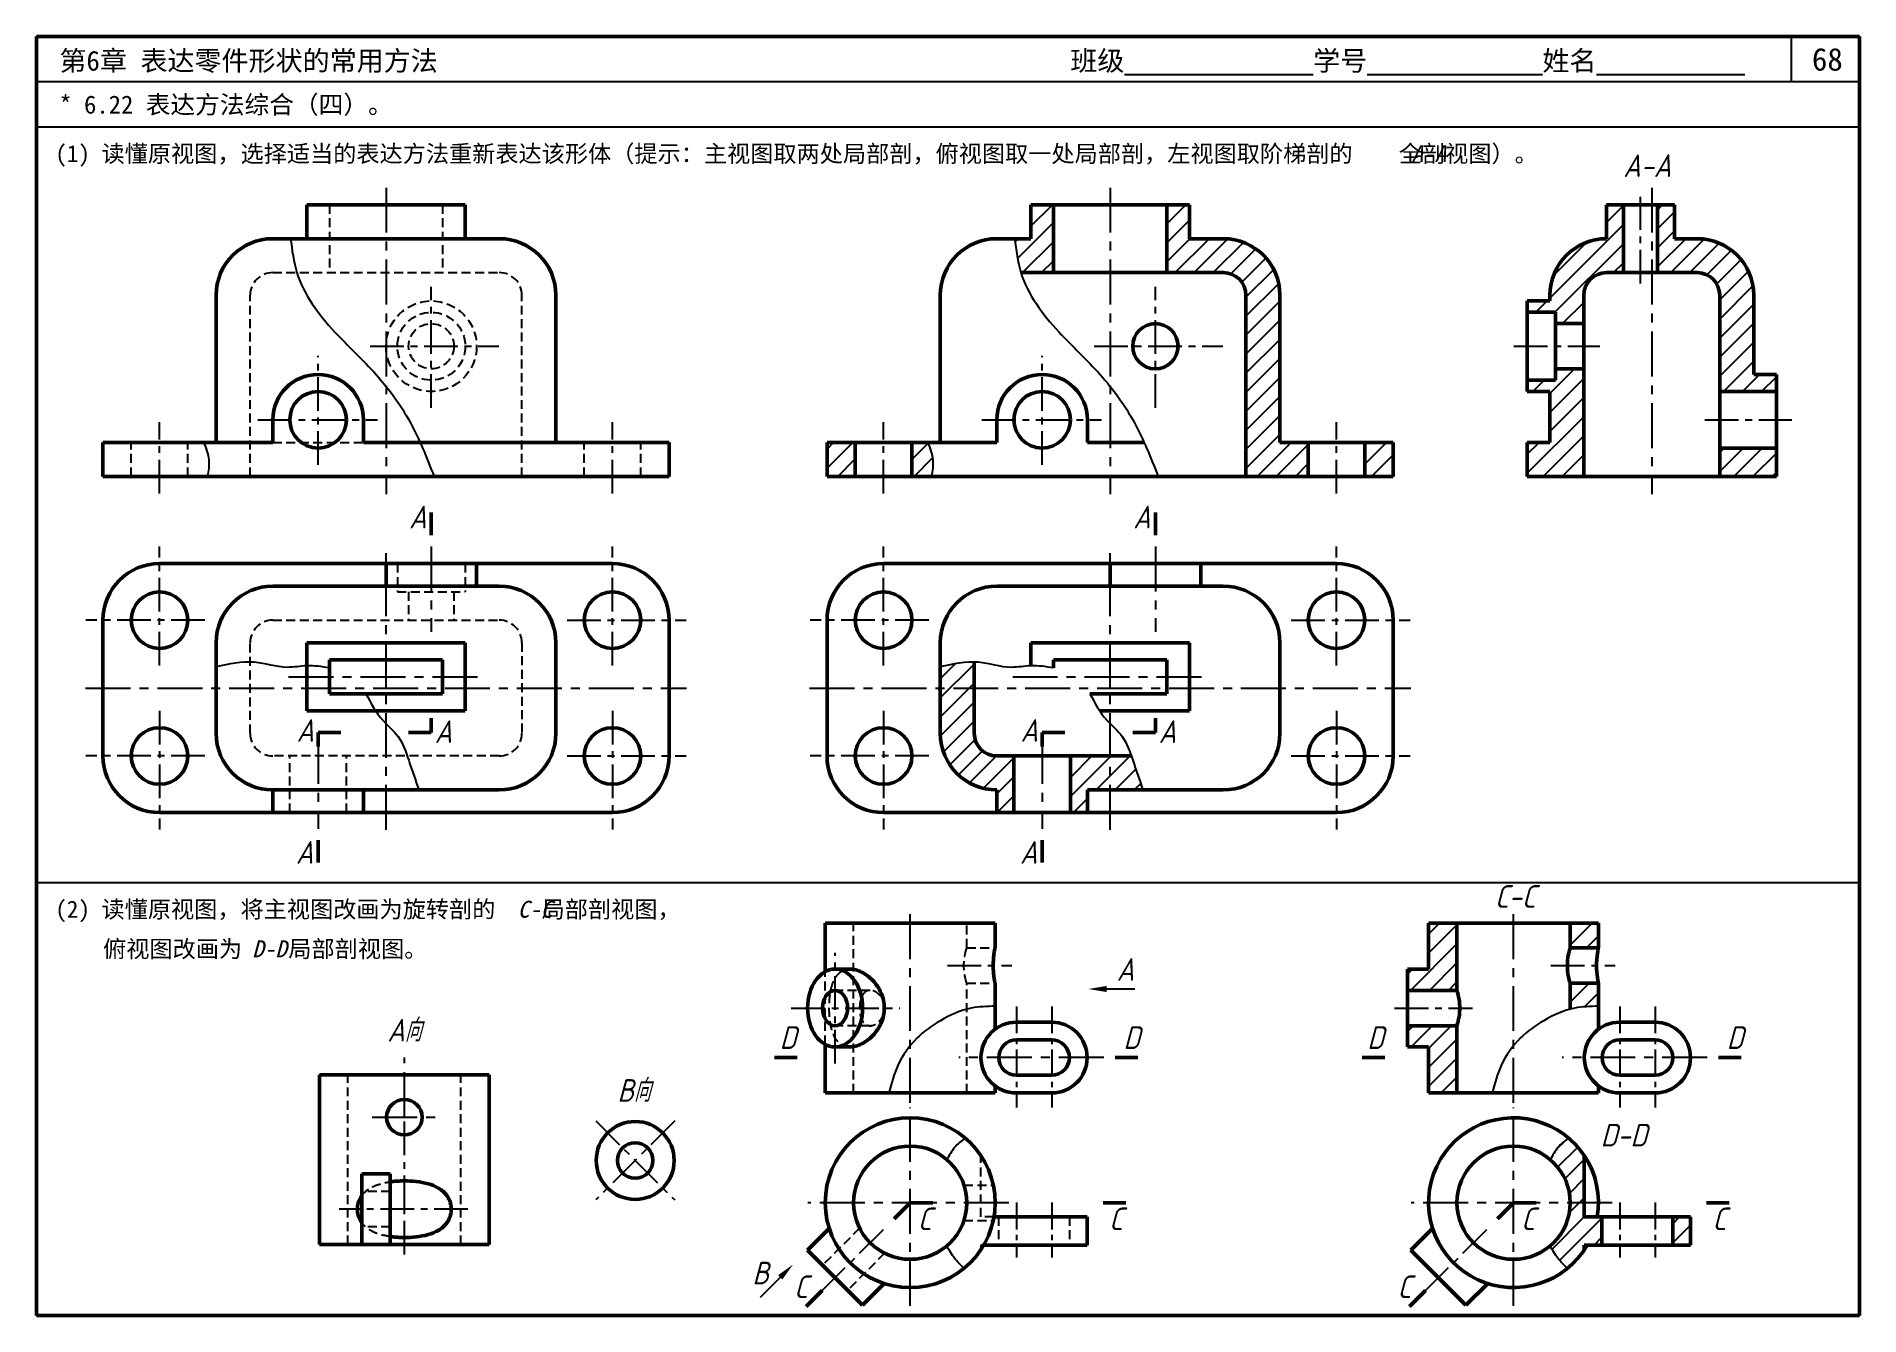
# Model space of a CAD drawing. Header units: millimetres. Extents: x 0 to 322, y 0 to 226.
import ezdxf

# ---------------------------------------------------------------- set-up
doc = ezdxf.new("R2010")
doc.units = ezdxf.units.MM
doc.header["$LTSCALE"] = 0.25
doc.linetypes.add('CENTER', pattern=[50.8, 31.75, -6.35, 6.35, -6.35])
doc.linetypes.add('HIDDEN', pattern=[9.525, 6.35, -3.175])
for name, color, linetype in [('点画线层', 7, 'CENTER'), ('答案', 1, 'Continuous'), ('细实线层', 7, 'Continuous'), ('虚线层', 7, 'HIDDEN')]:
    doc.layers.add(name, color=color, linetype=linetype)
doc.layers.add('粗实线层', color=7, linetype='Continuous', lineweight=50)
doc.styles.get("Standard").update_dxf_attribs({"font": 'gbeitc.shx', "height": 4, "bigfont": 'gbcbig.shx'})
doc.styles.add('宋体', font='SimSun.ttf', dxfattribs={"height": 3.5})
doc.styles.add('宋体-斜体', font='SimSun.ttf', dxfattribs={"oblique": 15, "height": 3})

msp = doc.modelspace()

# ---------------------------------------------------------------- hatches: boundary and pattern name
at = {"layer": '答案'}
h = msp.add_hatch(dxfattribs=at)
h.set_pattern_fill('ANSI31', color=256, scale=0.75)
edge = h.paths.add_edge_path()
edge.add_line((179.63, 196.27), (175.63, 196.27))
edge.add_line((175.63, 196.27), (175.63, 190.27))
edge.add_line((175.63, 190.27), (172.77, 190.27))
edge.add_spline(control_points=[(172.77, 190.27), (173.03, 188.24), (173.28, 186.2), (173.88, 184.27)], knot_values=[0, 0, 0, 0, 6.102053, 6.102053, 6.102053, 6.102053], degree=3, periodic=0)
edge.add_line((173.88, 184.27), (179.63, 184.27))
edge.add_line((179.63, 184.27), (179.63, 196.27))
h.paths.add_polyline_path([(209.63, 190.27), (203.63, 190.27), (203.63, 196.27), (199.63, 196.27), (199.63, 184.27), (209.63, 184.27, -0.414214), (213.63, 180.27), (213.63, 148.27), (224.63, 148.27), (224.63, 154.27), (219.63, 154.27), (219.63, 180.27, 0.414214)])
h.paths.add_polyline_path([(239.63, 154.27), (234.63, 154.27), (234.63, 148.27), (239.63, 148.27)])
h = msp.add_hatch(dxfattribs=at)
h.set_pattern_fill('ANSI31', color=256, scale=0.75)
h.paths.add_polyline_path([(280.31, 196.27), (277.31, 196.27), (277.31, 190.27, 0.414214), (267.31, 180.27), (267.31, 179.27), (263.31, 179.27), (263.31, 177.27), (268.31, 177.27), (268.31, 175.27), (273.31, 175.27), (273.31, 180.27, -0.414214), (277.31, 184.27), (280.31, 184.27)])
h.paths.add_polyline_path([(273.31, 167.27), (268.31, 167.27), (268.31, 165.27), (263.31, 165.27), (263.31, 163.27), (267.31, 163.27), (267.31, 154.27), (263.31, 154.27), (263.31, 148.27), (273.31, 148.27)])
h.paths.add_polyline_path([(293.31, 190.27), (289.31, 190.27), (289.31, 196.27), (286.31, 196.27), (286.31, 184.27), (293.31, 184.27, -0.414214), (297.31, 180.27), (297.31, 163.27), (307.31, 163.27), (307.31, 166.27), (303.31, 166.27), (303.31, 180.27, 0.414214)])
h.paths.add_polyline_path([(307.31, 153.27), (297.31, 153.27), (297.31, 148.27), (307.31, 148.27)])
h = msp.add_hatch(dxfattribs=at)
h.set_pattern_fill('ANSI31', color=256, scale=0.75)
h.paths.add_polyline_path([(144.63, 154.27), (139.63, 154.27), (139.63, 148.27), (144.63, 148.27)])
edge = h.paths.add_edge_path()
edge.add_spline(control_points=[(158.1, 148.27), (158.25, 149.25), (158.58, 151.3), (157.83, 153.25), (157.43, 154.27)], knot_values=[0, 0, 0, 0, 2.907019, 6.133422, 6.133422, 6.133422, 6.133422], degree=3, periodic=0)
edge.add_line((157.43, 154.27), (154.63, 154.27))
edge.add_line((154.63, 154.27), (154.63, 148.27))
edge.add_line((154.63, 148.27), (158.1, 148.27))
h = msp.add_hatch(dxfattribs=at)
h.set_pattern_fill('ANSI31', color=256, scale=0.75)
edge = h.paths.add_edge_path()
edge.add_spline(control_points=[(165.63, 115.46), (163.63, 115.52), (161.63, 115.07), (159.63, 114.62)], knot_values=[14.102839, 14.102839, 14.102839, 14.102839, 20.143377, 20.143377, 20.143377, 20.143377], degree=3, periodic=0)
edge.add_line((159.63, 114.62), (159.63, 110.87))
edge.add_line((159.63, 110.87), (165.63, 110.87))
edge.add_line((165.63, 110.87), (165.63, 115.46))
h.paths.add_polyline_path([(165.63, 110.87), (159.63, 110.87), (159.63, 102.87, 0.414214), (169.63, 92.87), (169.63, 88.87), (172.63, 88.87), (172.63, 98.87), (169.63, 98.87, -0.414214), (165.63, 102.87)])
h.paths.add_polyline_path([(189.63, 98.87), (182.63, 98.87), (182.63, 88.87), (185.63, 88.87), (185.63, 92.87), (189.63, 92.87)])
edge = h.paths.add_edge_path()
edge.add_spline(control_points=[(195.43, 92.87), (194.83, 94.61), (194.14, 96.59), (193.46, 98.62), (193.37, 98.87)], knot_values=[13.300595, 13.300595, 13.300595, 13.300595, 18.840107, 19.629304, 19.629304, 19.629304, 19.629304], degree=3, periodic=0)
edge.add_line((193.37, 98.87), (189.63, 98.87))
edge.add_line((189.63, 98.87), (189.63, 92.87))
edge.add_line((189.63, 92.87), (195.43, 92.87))
h = msp.add_hatch(dxfattribs=at)
h.set_pattern_fill('ANSI31', color=256, scale=0.75)
h.paths.add_polyline_path([(250.89, 69.33), (245.89, 69.33), (245.89, 61.21), (242.14, 61.21), (242.14, 57.46), (250.89, 57.46)])
h.paths.add_polyline_path([(250.89, 51.21), (242.14, 51.21), (242.14, 47.46), (245.89, 47.46), (245.89, 39.33), (250.89, 39.33)])
h.paths.add_polyline_path([(275.89, 69.33), (270.89, 69.33), (270.89, 64.96), (275.89, 64.96)])
edge = h.paths.add_edge_path()
edge.add_spline(control_points=[(275.89, 64.96), (275.89, 64.96), (275.88, 64.94), (275.87, 64.86), (275.85, 64.8), (275.82, 64.64), (275.8, 64.54), (275.76, 64.31), (275.74, 64.18), (275.7, 63.91), (275.68, 63.75), (275.64, 63.41), (275.62, 63.22), (275.59, 62.84), (275.58, 62.64), (275.56, 62.23), (275.56, 62.03), (275.56, 61.64), (275.56, 61.43), (275.58, 61.03), (275.59, 60.83), (275.62, 60.44), (275.64, 60.26), (275.68, 59.92), (275.7, 59.76), (275.74, 59.49), (275.76, 59.36), (275.8, 59.13), (275.82, 59.03), (275.85, 58.87), (275.87, 58.81), (275.88, 58.73), (275.89, 58.71), (275.89, 58.71)], knot_values=[3.778801, 3.778801, 3.778801, 3.778801, 4.251135, 4.251135, 4.72347, 4.72347, 5.195804, 5.195804, 5.668139, 5.668139, 6.140505, 6.140505, 6.61287, 6.61287, 7.085236, 7.085236, 7.557602, 7.557602, 8.029968, 8.029968, 8.502333, 8.502333, 8.974699, 8.974699, 9.447065, 9.447065, 9.919399, 9.919399, 10.391734, 10.391734, 10.864068, 10.864068, 11.336403, 11.336403, 11.336403, 11.336403], degree=3, periodic=0)
edge.add_line((275.89, 58.71), (270.89, 58.71))
edge.add_line((270.89, 58.71), (270.89, 54.12))
edge.add_spline(control_points=[(270.89, 54.12), (271.15, 54.19), (272.78, 54.57), (274.47, 54.61), (275.89, 54.65)], knot_values=[0, 0, 0, 0, 0.828765, 5.038448, 5.038448, 5.038448, 5.038448], degree=3, periodic=0)
edge.add_line((275.89, 54.65), (275.89, 58.71))
h = msp.add_hatch(dxfattribs=at)
h.set_pattern_fill('ANSI31', color=256, scale=0.75)
edge = h.paths.add_edge_path()
edge.add_arc((260.89, 19.94), 15, 33.5573, 49.5818)
edge.add_spline(control_points=[(270.61, 31.36), (269.93, 30.84), (268.58, 29.8), (267.78, 28.29), (267.38, 27.55)], knot_values=[0, 0, 0, 0, 2.532145, 5.051267, 5.051267, 5.051267, 5.051267], degree=3, periodic=0)
edge.add_arc((260.89, 19.94), 10, 0, 49.521, ccw=False)
edge.add_line((270.89, 19.94), (273.39, 19.94))
edge.add_line((273.39, 19.94), (273.39, 28.23))
edge = h.paths.add_edge_path()
edge.add_line((276.51, 17.44), (273.39, 17.44))
edge.add_line((273.39, 17.44), (273.39, 19.94))
edge.add_line((273.39, 19.94), (270.89, 19.94))
edge.add_arc((260.89, 19.94), 10, -49.5533, 0, ccw=False)
edge.add_spline(control_points=[(267.37, 12.33), (267.78, 11.56), (268.57, 10.06), (269.82, 8.91), (270.42, 8.36)], knot_values=[0, 0, 0, 0, 2.592995, 5.036408, 5.036408, 5.036408, 5.036408], degree=3, periodic=0)
edge.add_arc((260.89, 19.94), 15, 309.4501, 326.4427)
edge.add_line((273.39, 11.65), (273.39, 12.44))
edge.add_line((273.39, 12.44), (276.51, 12.44))
edge.add_line((276.51, 12.44), (276.51, 17.44))
h.paths.add_polyline_path([(292.14, 17.44), (289.01, 17.44), (289.01, 12.44), (292.14, 12.44)])

# ---------------------------------------------------------------- linework, layer by layer
at = {"lineweight": 50}
for p, q in [((322, 226), (0, 226)), ((0, 226), (0, 0)), ((322, 0), (322, 226)), ((0, 0), (322, 0))]:
    msp.add_line(p, q, dxfattribs=at)
for p, q in [((310, 218), (310, 226)), ((322, 218), (0, 218)), ((322, 210), (0, 210)), ((0, 76.5), (322, 76.5))]:
    msp.add_line(p, q)
at = {"layer": '点画线层'}
for p, q in [((61.74, 199.28), (61.74, 145.14)), ((189.63, 199.28), (189.63, 145.14)), ((285.31, 199.28), (285.31, 145.14)), ((61.74, 110.87), (61.74, 135.97)), ((69.74, 135.89), (69.74, 120.82)), ((189.63, 110.87), (189.63, 135.97)), ((44.54, 112.87), (78.74, 112.87)), ((8.66, 110.87), (114.83, 110.87)), ((61.74, 85.82), (61.74, 110.87)), ((136.55, 110.87), (242.72, 110.87)), ((189.63, 85.82), (189.63, 110.87)), ((49.74, 101.88), (49.74, 86.02)), ((154.32, 37.58), (154.32, 72.22)), ((260.89, 37.58), (260.89, 72.22)), ((64.98, 35.04), (64.98, 45.62)), ((188.52, 45.58), (162.92, 45.58)), ((154.32, 1.74), (154.32, 36.78)), ((260.89, 1.74), (260.89, 36.78)), ((59.32, 35.04), (70.92, 35.04)), ((171.72, 19.94), (136.25, 19.94)), ((278.29, 19.94), (242.82, 19.94))]:
    msp.add_line(p, q, dxfattribs=at)
at = {"layer": '点画线层', "ltscale": 0.75}
for p, q in [((69.74, 160.37), (69.74, 181.76)), ((58.95, 171.27), (81.66, 171.27)), ((49.74, 150.31), (49.74, 169.56)), ((21.74, 145.27), (21.74, 157.83)), ((39.12, 158.27), (60.24, 158.27)), ((101.74, 145.27), (101.74, 157.83)), ((21.74, 114.87), (21.74, 135.87)), ((101.74, 114.87), (101.74, 135.87)), ((29.74, 122.87), (8.74, 122.87)), ((93.74, 122.87), (114.74, 122.87)), ((21.74, 106.87), (21.74, 85.87)), ((101.74, 106.87), (101.74, 85.87)), ((29.74, 98.87), (8.74, 98.87)), ((93.74, 98.87), (114.74, 98.87)), ((141.06, 44.51), (141.06, 64.09)), ((160.92, 61.83), (172.25, 61.83)), ((133.32, 54.33), (152.52, 54.33)), ((64.98, 18.79), (64.98, 35.04)), ((98.77, 34.38), (112.73, 20.42)), ((112.73, 34.38), (98.77, 20.42)), ((76.22, 18.79), (53.45, 18.79)), ((64.98, 10.78), (64.98, 18.79)), ((149.53, 15.15), (138.79, 4.41))]:
    msp.add_line(p, q, dxfattribs=at)
at = {"layer": '点画线层', "ltscale": 0.6}
for p, q in [((173.07, 54.63), (173.07, 36.78)), ((179.32, 54.63), (179.32, 36.78)), ((173.07, 19.99), (173.07, 10.27)), ((179.32, 19.99), (179.32, 10.27))]:
    msp.add_line(p, q, dxfattribs=at)
at = {"layer": '答案', "linetype": 'CENTER', "ltscale": 0.75}
for p, q in [((283.31, 182.33), (283.31, 197.64)), ((197.63, 160.37), (197.63, 181.76)), ((186.83, 171.27), (209.54, 171.27)), ((260.94, 171.27), (276.14, 171.27)), ((177.63, 150.31), (177.63, 169.56)), ((149.63, 145.27), (149.63, 157.83)), ((167, 158.27), (188.13, 158.27)), ((229.63, 145.27), (229.63, 157.83)), ((294.68, 158.27), (310.07, 158.27)), ((149.63, 114.87), (149.63, 135.87)), ((229.63, 114.87), (229.63, 135.87)), ((157.63, 122.87), (136.63, 122.87)), ((221.63, 122.87), (242.63, 122.87)), ((149.63, 106.87), (149.63, 85.87)), ((229.63, 106.87), (229.63, 85.87)), ((157.63, 98.87), (136.63, 98.87)), ((221.63, 98.87), (242.63, 98.87)), ((267.49, 61.83), (278.82, 61.83)), ((239.89, 54.33), (253.63, 54.33)), ((256.1, 15.15), (245.36, 4.41))]:
    msp.add_line(p, q, dxfattribs=at)
at = {"layer": '答案', "lineweight": 50}
for p, q in [((203.63, 196.27), (175.63, 196.27)), ((175.63, 190.27), (175.63, 196.27)), ((179.63, 196.27), (179.63, 184.27)), ((199.63, 196.27), (199.63, 184.27)), ((203.63, 190.27), (203.63, 196.27)), ((277.31, 196.27), (289.31, 196.27)), ((277.31, 190.27), (277.31, 196.27)), ((280.31, 196.27), (280.31, 184.27)), ((286.31, 184.27), (286.31, 196.27)), ((289.31, 196.27), (289.31, 190.27)), ((175.63, 190.27), (169.63, 190.27)), ((209.63, 190.27), (203.63, 190.27)), ((289.31, 190.27), (293.31, 190.27)), ((173.88, 184.27), (209.63, 184.27)), ((293.31, 184.27), (277.31, 184.27)), ((159.63, 154.27), (159.63, 180.27)), ((213.63, 148.27), (213.63, 180.27)), ((219.63, 154.27), (219.63, 180.27)), ((263.31, 163.27), (263.31, 179.27)), ((263.31, 179.27), (267.31, 179.27)), ((268.31, 177.27), (263.31, 177.27)), ((267.31, 179.27), (267.31, 180.27)), ((268.31, 177.27), (268.31, 165.27)), ((273.31, 180.27), (273.31, 148.27)), ((297.31, 148.27), (297.31, 180.27)), ((303.31, 180.27), (303.31, 166.27)), ((273.31, 175.27), (268.31, 175.27)), ((263.31, 165.27), (268.31, 165.27)), ((268.31, 167.27), (273.31, 167.27)), ((303.31, 166.27), (307.31, 166.27)), ((307.31, 166.27), (307.31, 148.27)), ((267.31, 163.27), (263.31, 163.27)), ((267.31, 154.27), (267.31, 163.27)), ((307.31, 163.27), (297.31, 163.27)), ((169.63, 154.27), (169.63, 158.27)), ((185.63, 158.27), (185.63, 154.27)), ((139.63, 148.27), (139.63, 154.27)), ((149.63, 154.27), (139.63, 154.27)), ((144.63, 148.27), (144.63, 154.27)), ((169.63, 154.27), (149.63, 154.27)), ((154.63, 148.27), (154.63, 154.27)), ((195.64, 154.27), (185.63, 154.27)), ((229.63, 154.27), (219.63, 154.27)), ((224.63, 148.27), (224.63, 154.27)), ((239.63, 154.27), (229.63, 154.27)), ((234.63, 148.27), (234.63, 154.27)), ((239.63, 148.27), (239.63, 154.27)), ((263.31, 148.27), (263.31, 154.27)), ((263.31, 154.27), (267.31, 154.27)), ((297.31, 153.27), (307.31, 153.27)), ((139.63, 148.27), (149.63, 148.27)), ((149.63, 148.27), (229.63, 148.27)), ((229.63, 148.27), (239.63, 148.27)), ((307.31, 148.27), (263.31, 148.27)), ((280.31, 148.27), (290.31, 148.27)), ((149.63, 132.87), (229.63, 132.87)), ((189.63, 132.87), (189.63, 128.87)), ((205.63, 132.87), (205.63, 128.87)), ((209.63, 128.87), (169.63, 128.87)), ((139.63, 98.87), (139.63, 122.87)), ((239.63, 122.87), (239.63, 98.87)), ((159.63, 118.87), (159.63, 102.87)), ((175.63, 118.87), (203.63, 118.87)), ((175.63, 114.8), (175.63, 118.87)), ((203.63, 118.87), (203.63, 106.87)), ((219.63, 102.87), (219.63, 118.87)), ((165.63, 102.87), (165.63, 115.46)), ((179.63, 114.44), (179.63, 115.87)), ((179.63, 115.87), (199.63, 115.87)), ((199.63, 115.87), (199.63, 109.87)), ((199.63, 109.87), (186.08, 109.87)), ((203.63, 106.87), (187.79, 106.87)), ((193.37, 98.87), (169.63, 98.87)), ((172.63, 88.87), (172.63, 98.87)), ((182.63, 88.87), (182.63, 98.87)), ((169.63, 92.87), (169.63, 88.87)), ((185.63, 92.87), (209.63, 92.87)), ((185.63, 92.87), (185.63, 88.87)), ((169.63, 88.87), (149.63, 88.87)), ((169.63, 88.87), (185.63, 88.87)), ((229.63, 88.87), (185.63, 88.87)), ((275.89, 69.33), (245.89, 69.33)), ((245.89, 61.21), (245.89, 69.33)), ((250.89, 57.46), (250.89, 69.33)), ((270.89, 64.96), (270.89, 69.33)), ((275.89, 64.96), (275.89, 69.33)), ((270.89, 64.96), (275.89, 64.96)), ((245.89, 61.21), (242.14, 61.21)), ((242.14, 47.46), (242.14, 61.21)), ((270.89, 54.12), (270.89, 58.71)), ((270.89, 58.71), (275.89, 58.71)), ((275.89, 50.58), (275.89, 58.71)), ((250.89, 57.46), (242.14, 57.46)), ((279.64, 51.83), (285.89, 51.83)), ((250.89, 51.21), (242.14, 51.21)), ((250.89, 39.33), (250.89, 51.21)), ((279.64, 48.71), (285.89, 48.71)), ((245.89, 47.46), (242.14, 47.46)), ((245.89, 39.33), (245.89, 47.46)), ((285.89, 42.46), (279.64, 42.46)), ((245.89, 39.33), (275.89, 39.33)), ((275.89, 39.33), (275.89, 40.58)), ((285.89, 39.33), (279.64, 39.33)), ((273.39, 17.44), (273.39, 28.23)), ((292.14, 17.44), (273.39, 17.44)), ((276.51, 17.44), (276.51, 12.44)), ((289.01, 17.44), (289.01, 12.44)), ((292.14, 17.44), (292.14, 12.44)), ((246.6, 15.37), (242.77, 11.54)), ((242.77, 11.54), (252.49, 1.82)), ((273.39, 12.44), (292.14, 12.44)), ((273.39, 12.44), (273.39, 11.65)), ((256.32, 5.65), (252.49, 1.82))]:
    msp.add_line(p, q, dxfattribs=at)
at = {"layer": '答案', "linetype": 'CENTER'}
for p, q in [((197.63, 135.89), (197.63, 120.82)), ((172.43, 112.87), (206.63, 112.87)), ((177.63, 101.88), (177.63, 86.02)), ((295.09, 45.58), (269.49, 45.58))]:
    msp.add_line(p, q, dxfattribs=at)
at = {"layer": '答案', "linetype": 'CENTER', "ltscale": 0.6}
for p, q in [((279.64, 54.63), (279.64, 36.78)), ((285.89, 54.63), (285.89, 36.78)), ((279.64, 19.99), (279.64, 10.27)), ((285.89, 19.99), (285.89, 10.27))]:
    msp.add_line(p, q, dxfattribs=at)
at = {"layer": '答案', "lineweight": 50}
for centre, radius in [((197.63, 171.27), 4), ((177.63, 158.27), 5), ((149.63, 122.87), 5), ((229.63, 122.87), 5), ((149.63, 98.87), 5), ((229.63, 98.87), 5), ((260.89, 19.94), 10)]:
    msp.add_circle(centre, radius, dxfattribs=at)
for centre, radius, start, end in [((169.63, 180.27), 10, 90, 180), ((209.63, 180.27), 10, 0, 90), ((277.31, 180.27), 10, 90, 180), ((293.31, 180.27), 10, 0, 90), ((209.63, 180.27), 4, 0, 90), ((277.31, 180.27), 4, 90, 180), ((293.31, 180.27), 4, 0, 90), ((177.63, 158.27), 8, 0, 180), ((149.63, 122.87), 10, 90, 180), ((229.63, 122.87), 10, 0, 90), ((169.63, 118.87), 10, 90, 180), ((209.63, 118.87), 10, 0, 90), ((169.63, 102.87), 10, 180, 270), ((169.63, 102.87), 4, 180, 270), ((209.63, 102.87), 10, 270, 0), ((149.63, 98.87), 10, 180, 270), ((229.63, 98.87), 10, 270, 0), ((279.64, 45.58), 6.25, 90, 270), ((285.89, 45.58), 6.25, 270, 90), ((279.64, 45.58), 3.12, 90, 270), ((285.89, 45.58), 3.12, 270, 90), ((260.89, 19.94), 15, 350.4059, 330)]:
    msp.add_arc(centre, radius, start, end, dxfattribs=at)
at = {"layer": '答案'}
for points in [[(172.77, 190.27), (173.88, 184.27), (180.55, 173.82), (187.88, 166.27), (193.88, 157.83), (198.11, 148.27)], [(157.43, 154.27), (158.32, 151.17), (158.1, 148.27)], [(179.63, 114.44), (175.63, 114.8), (172.18, 114.53), (166.34, 115.42), (159.63, 114.62)], [(186.08, 109.87), (189.05, 105.2), (191.75, 102.33), (193.63, 98.11), (195.43, 92.87)], [(275.89, 54.65), (271.69, 54.31), (266.23, 52.1), (262.08, 48.99), (258.7, 44.16), (257.14, 39.33)], [(270.61, 31.36), (268.72, 29.68), (267.38, 27.55)], [(270.42, 8.36), (268.72, 10.11), (267.37, 12.33)]]:
    msp.add_spline(points, degree=3, dxfattribs=at)
at = {"layer": '答案', "lineweight": 50}
for points, knots in [([(270.89, 58.71), (270.89, 58.71), (270.88, 58.73), (270.86, 58.81), (270.84, 58.87), (270.79, 59.03), (270.76, 59.13), (270.7, 59.36), (270.67, 59.49), (270.61, 59.76), (270.58, 59.92), (270.51, 60.26), (270.49, 60.44), (270.44, 60.83), (270.42, 61.03), (270.39, 61.43), (270.39, 61.64), (270.39, 62.03), (270.39, 62.24), (270.42, 62.64), (270.44, 62.84), (270.49, 63.23), (270.51, 63.41), (270.58, 63.75), (270.61, 63.91), (270.67, 64.18), (270.7, 64.31), (270.76, 64.54), (270.79, 64.64), (270.84, 64.8), (270.86, 64.86), (270.88, 64.94), (270.89, 64.96), (270.89, 64.96)], [3.794473, 3.794473, 3.794473, 3.794473, 4.268699, 4.268699, 4.742924, 4.742924, 5.21715, 5.21715, 5.691375, 5.691375, 6.165768, 6.165768, 6.640161, 6.640161, 7.114554, 7.114554, 7.588947, 7.588947, 8.06334, 8.06334, 8.537733, 8.537733, 9.012126, 9.012126, 9.486519, 9.486519, 9.960744, 9.960744, 10.43497, 10.43497, 10.909195, 10.909195, 11.38342, 11.38342, 11.38342, 11.38342]), ([(275.89, 58.71), (275.89, 58.71), (275.88, 58.73), (275.87, 58.81), (275.85, 58.87), (275.82, 59.03), (275.8, 59.13), (275.76, 59.36), (275.74, 59.49), (275.7, 59.76), (275.68, 59.92), (275.64, 60.26), (275.62, 60.44), (275.59, 60.83), (275.58, 61.03), (275.56, 61.43), (275.56, 61.64), (275.56, 62.03), (275.56, 62.23), (275.58, 62.64), (275.59, 62.84), (275.62, 63.22), (275.64, 63.41), (275.68, 63.75), (275.7, 63.91), (275.74, 64.18), (275.76, 64.31), (275.8, 64.54), (275.82, 64.64), (275.85, 64.8), (275.87, 64.86), (275.88, 64.94), (275.89, 64.96), (275.89, 64.96)], [3.778801, 3.778801, 3.778801, 3.778801, 4.251135, 4.251135, 4.72347, 4.72347, 5.195804, 5.195804, 5.668139, 5.668139, 6.140505, 6.140505, 6.61287, 6.61287, 7.085236, 7.085236, 7.557602, 7.557602, 8.029968, 8.029968, 8.502333, 8.502333, 8.974699, 8.974699, 9.447065, 9.447065, 9.919399, 9.919399, 10.391734, 10.391734, 10.864068, 10.864068, 11.336403, 11.336403, 11.336403, 11.336403]), ([(250.89, 51.21), (250.89, 51.21), (250.89, 51.23), (250.92, 51.31), (250.94, 51.37), (250.98, 51.53), (251.01, 51.63), (251.07, 51.86), (251.1, 51.99), (251.16, 52.26), (251.2, 52.42), (251.26, 52.76), (251.29, 52.94), (251.34, 53.33), (251.36, 53.53), (251.38, 53.93), (251.39, 54.14), (251.39, 54.53), (251.38, 54.74), (251.36, 55.14), (251.34, 55.34), (251.29, 55.73), (251.26, 55.91), (251.2, 56.25), (251.16, 56.41), (251.1, 56.68), (251.07, 56.81), (251.01, 57.04), (250.98, 57.14), (250.94, 57.3), (250.92, 57.36), (250.89, 57.44), (250.89, 57.46), (250.89, 57.46)], [3.794473, 3.794473, 3.794473, 3.794473, 4.268699, 4.268699, 4.742924, 4.742924, 5.21715, 5.21715, 5.691375, 5.691375, 6.165768, 6.165768, 6.640161, 6.640161, 7.114554, 7.114554, 7.588947, 7.588947, 8.06334, 8.06334, 8.537733, 8.537733, 9.012126, 9.012126, 9.486519, 9.486519, 9.960744, 9.960744, 10.43497, 10.43497, 10.909195, 10.909195, 11.38342, 11.38342, 11.38342, 11.38342])]:
    msp.add_open_spline(points, degree=3, knots=knots, dxfattribs=at)
at = {"layer": '粗实线层'}
for p, q in [((75.74, 196.27), (47.74, 196.27)), ((47.74, 190.27), (47.74, 196.27)), ((75.74, 190.27), (75.74, 196.27)), ((81.74, 190.27), (41.74, 190.27)), ((31.74, 154.27), (31.74, 180.27)), ((91.74, 154.27), (91.74, 180.27)), ((41.74, 154.27), (41.74, 158.27)), ((57.74, 158.27), (57.74, 154.27)), ((11.74, 148.27), (11.74, 154.27)), ((21.74, 154.27), (11.74, 154.27)), ((41.74, 154.27), (21.74, 154.27)), ((101.74, 154.27), (57.74, 154.27)), ((111.74, 154.27), (101.74, 154.27)), ((111.74, 148.27), (111.74, 154.27)), ((11.74, 148.27), (21.74, 148.27)), ((21.74, 148.27), (101.74, 148.27)), ((101.74, 148.27), (111.74, 148.27)), ((69.74, 137.89), (69.74, 141.89)), ((197.63, 137.89), (197.63, 141.89)), ((21.74, 132.87), (101.74, 132.87)), ((61.74, 132.87), (61.74, 128.87)), ((77.74, 132.87), (77.74, 128.87)), ((81.74, 128.87), (41.74, 128.87)), ((11.74, 98.87), (11.74, 122.87)), ((111.74, 122.87), (111.74, 98.87)), ((31.74, 118.87), (31.74, 102.87)), ((47.74, 118.87), (75.74, 118.87)), ((47.74, 106.87), (47.74, 118.87)), ((75.74, 118.87), (75.74, 106.87)), ((91.74, 102.87), (91.74, 118.87)), ((51.74, 109.87), (51.74, 115.87)), ((51.74, 115.87), (71.74, 115.87)), ((71.74, 115.87), (71.74, 109.87)), ((71.74, 109.87), (51.74, 109.87)), ((75.74, 106.87), (47.74, 106.87)), ((69.74, 103.04), (69.74, 105.54)), ((197.63, 103.04), (197.63, 105.54)), ((49.74, 100.54), (49.74, 103.04)), ((49.74, 103.04), (53.74, 103.04)), ((65.74, 103.04), (69.74, 103.04)), ((177.63, 100.54), (177.63, 103.04)), ((177.63, 103.04), (181.63, 103.04)), ((193.63, 103.04), (197.63, 103.04)), ((41.74, 92.87), (81.74, 92.87)), ((41.74, 92.87), (41.74, 88.87)), ((57.74, 92.87), (57.74, 88.87)), ((41.74, 88.87), (21.74, 88.87)), ((41.74, 88.87), (57.74, 88.87)), ((101.74, 88.87), (57.74, 88.87)), ((49.74, 80.02), (49.74, 84.02)), ((177.63, 80.02), (177.63, 84.02)), ((169.32, 69.33), (139.32, 69.33)), ((139.32, 60.75), (139.32, 69.33)), ((169.32, 64.96), (169.32, 69.33)), ((143.71, 61.21), (141.06, 61.21)), ((169.32, 50.58), (169.32, 58.71)), ((173.07, 51.83), (179.32, 51.83)), ((173.07, 48.71), (179.32, 48.71)), ((130.36, 45.58), (134.36, 45.58)), ((139.32, 39.33), (139.32, 47.92)), ((143.71, 47.46), (141.06, 47.46)), ((190.52, 45.58), (194.52, 45.58)), ((234.13, 45.58), (238.13, 45.58)), ((297.09, 45.58), (301.09, 45.58)), ((64.98, 42.54), (49.98, 42.54)), ((49.98, 12.54), (49.98, 42.54)), ((79.98, 42.54), (64.98, 42.54)), ((79.98, 12.54), (79.98, 42.54)), ((179.32, 42.46), (173.07, 42.46)), ((139.32, 39.33), (169.32, 39.33)), ((169.32, 39.33), (169.32, 40.58)), ((179.32, 39.33), (173.07, 39.33)), ((62.48, 25.04), (57.48, 25.04)), ((57.48, 25.04), (57.48, 12.54)), ((62.48, 12.54), (62.48, 25.04)), ((151.49, 17.11), (154.32, 19.94)), ((154.32, 19.94), (158.32, 19.94)), ((188.41, 19.94), (192.41, 19.94)), ((258.06, 17.11), (260.89, 19.94)), ((260.89, 19.94), (264.89, 19.94)), ((294.98, 19.94), (298.98, 19.94)), ((173.07, 17.44), (169.11, 17.44)), ((179.32, 17.44), (173.07, 17.44)), ((185.57, 17.44), (179.32, 17.44)), ((185.57, 17.44), (185.57, 12.44)), ((140.03, 15.37), (136.2, 11.54)), ((49.98, 12.54), (57.48, 12.54)), ((62.48, 12.54), (57.48, 12.54)), ((62.48, 12.54), (64.98, 12.54)), ((64.98, 12.54), (79.98, 12.54)), ((136.2, 11.54), (145.92, 1.82)), ((167.31, 12.44), (173.07, 12.44)), ((173.07, 12.44), (179.32, 12.44)), ((179.32, 12.44), (185.57, 12.44)), ((135.96, 1.58), (138.79, 4.41)), ((149.75, 5.65), (145.92, 1.82)), ((242.53, 1.58), (245.36, 4.41))]:
    msp.add_line(p, q, dxfattribs=at)
for centre, radius in [((49.74, 158.27), 5), ((21.74, 122.87), 5), ((101.74, 122.87), 5), ((21.74, 98.87), 5), ((101.74, 98.87), 5), ((64.98, 35.04), 3.13), ((105.75, 27.4), 6.88), ((154.32, 19.94), 15), ((105.75, 27.4), 3.13), ((154.32, 19.94), 10)]:
    msp.add_circle(centre, radius, dxfattribs=at)
for centre, radius, start, end in [((41.74, 180.27), 10, 90, 180), ((81.74, 180.27), 10, 0, 90), ((49.74, 158.27), 8, 0, 180), ((21.74, 122.87), 10, 90, 180), ((101.74, 122.87), 10, 0, 90), ((41.74, 118.87), 10, 90, 180), ((81.74, 118.87), 10, 0, 90), ((41.74, 102.87), 10, 180, 270), ((81.74, 102.87), 10, 270, 0), ((21.74, 98.87), 10, 180, 270), ((101.74, 98.87), 10, 270, 0), ((173.07, 45.58), 6.25, 90, 270), ((179.32, 45.58), 6.25, 270, 90), ((173.07, 45.58), 3.12, 90, 270), ((179.32, 45.58), 3.12, 270, 90)]:
    msp.add_arc(centre, radius, start, end, dxfattribs=at)
for major_axis in [(0, -6.88), (0, -3.12)]:
    msp.add_ellipse((141.06, 54.33), major_axis=major_axis, ratio=0.707107, dxfattribs=at)
for points, knots in [([(169.32, 58.71), (169.32, 58.71), (169.31, 58.73), (169.29, 58.81), (169.28, 58.87), (169.25, 59.03), (169.23, 59.13), (169.19, 59.36), (169.17, 59.49), (169.13, 59.76), (169.11, 59.92), (169.07, 60.26), (169.05, 60.44), (169.02, 60.83), (169.01, 61.03), (168.99, 61.43), (168.99, 61.64), (168.99, 62.03), (168.99, 62.23), (169.01, 62.64), (169.02, 62.84), (169.05, 63.22), (169.07, 63.41), (169.11, 63.75), (169.13, 63.91), (169.17, 64.18), (169.19, 64.31), (169.23, 64.54), (169.25, 64.64), (169.28, 64.8), (169.29, 64.86), (169.31, 64.94), (169.32, 64.96), (169.32, 64.96)], [3.778801, 3.778801, 3.778801, 3.778801, 4.251135, 4.251135, 4.72347, 4.72347, 5.195804, 5.195804, 5.668139, 5.668139, 6.140505, 6.140505, 6.61287, 6.61287, 7.085236, 7.085236, 7.557602, 7.557602, 8.029968, 8.029968, 8.502333, 8.502333, 8.974699, 8.974699, 9.447065, 9.447065, 9.919399, 9.919399, 10.391734, 10.391734, 10.864068, 10.864068, 11.336403, 11.336403, 11.336403, 11.336403]), ([(143.71, 61.21), (144.02, 61.21), (144.35, 61.17), (145.04, 60.99), (145.4, 60.86), (146.1, 60.5), (146.45, 60.28), (147.12, 59.78), (147.43, 59.5), (148.01, 58.89), (148.28, 58.55), (148.78, 57.81), (149.01, 57.41), (149.37, 56.56), (149.52, 56.12), (149.7, 55.23), (149.75, 54.77), (149.75, 54.33)], [25.278455, 25.278455, 25.278455, 25.278455, 26.330754, 26.330754, 27.383052, 27.383052, 28.435351, 28.435351, 29.48765, 29.48765, 30.541889, 30.541889, 31.596128, 31.596128, 32.650367, 32.650367, 33.704607, 33.704607, 33.704607, 33.704607]), ([(149.75, 54.33), (149.75, 53.9), (149.7, 53.44), (149.52, 52.55), (149.37, 52.11), (149.01, 51.26), (148.78, 50.86), (148.28, 50.12), (148.01, 49.78), (147.43, 49.17), (147.12, 48.89), (146.45, 48.39), (146.1, 48.17), (145.4, 47.81), (145.04, 47.68), (144.35, 47.5), (144.02, 47.46), (143.71, 47.46)], [0, 0, 0, 0, 1.054239, 1.054239, 2.108478, 2.108478, 3.162717, 3.162717, 4.216957, 4.216957, 5.269255, 5.269255, 6.321554, 6.321554, 7.373853, 7.373853, 8.426152, 8.426152, 8.426152, 8.426152]), ([(62.48, 23.62), (62.67, 23.65), (62.87, 23.68), (63.4, 23.73), (63.72, 23.75), (64.36, 23.78), (64.68, 23.79), (65.67, 23.79), (66.38, 23.75), (67.8, 23.59), (68.5, 23.47), (69.82, 23.1), (70.44, 22.85), (71.27, 22.36), (71.53, 22.18), (72.02, 21.76), (72.24, 21.53), (72.56, 21.11), (72.68, 20.93), (72.88, 20.54), (72.97, 20.33), (73.12, 19.9), (73.18, 19.68), (73.25, 19.23), (73.27, 19.01), (73.27, 18.57), (73.25, 18.35), (73.18, 17.9), (73.12, 17.68), (72.97, 17.25), (72.88, 17.04), (72.68, 16.65), (72.56, 16.47), (72.24, 16.05), (72.02, 15.82), (71.53, 15.4), (71.27, 15.22), (70.44, 14.73), (69.82, 14.48), (68.5, 14.11), (67.8, 13.99), (66.38, 13.82), (65.67, 13.79), (64.68, 13.79), (64.36, 13.8), (63.72, 13.83), (63.4, 13.85), (62.87, 13.9), (62.67, 13.93), (62.48, 13.95)], [0.99097, 0.99097, 0.99097, 0.99097, 1.438133, 1.438133, 2.157199, 2.157199, 2.876265, 2.876265, 4.537931, 4.537931, 6.199596, 6.199596, 7.861261, 7.861261, 8.692093, 8.692093, 9.522926, 9.522926, 10.043891, 10.043891, 10.564857, 10.564857, 11.085822, 11.085822, 11.606787, 11.606787, 12.127752, 12.127752, 12.648717, 12.648717, 13.169683, 13.169683, 13.690648, 13.690648, 14.52148, 14.52148, 15.352313, 15.352313, 17.013978, 17.013978, 18.675643, 18.675643, 20.337309, 20.337309, 21.056375, 21.056375, 21.775441, 21.775441, 22.222604, 22.222604, 22.222604, 22.222604]), ([(57.48, 16.36), (57.39, 16.47), (57.32, 16.59), (57.07, 17.02), (56.92, 17.35), (56.73, 18.06), (56.68, 18.42), (56.68, 19.16), (56.73, 19.52), (56.92, 20.23), (57.07, 20.56), (57.32, 20.99), (57.39, 21.11), (57.48, 21.22)], [1.424086, 1.424086, 1.424086, 1.424086, 1.756987, 1.756987, 2.63548, 2.63548, 3.513974, 3.513974, 4.392467, 4.392467, 5.270961, 5.270961, 5.603862, 5.603862, 5.603862, 5.603862])]:
    msp.add_open_spline(points, degree=3, knots=knots, dxfattribs=at)
at = {"layer": '细实线层'}
for p, q in [((184.63, 148.27), (194.63, 148.27)), ((189, 57.7), (194, 57.7)), ((255.89, 39.33), (265.89, 39.33)), ((131.36, 6.75), (127.83, 3.21))]:
    msp.add_line(p, q, dxfattribs=at)
for points in [[(44.88, 190.27), (46, 184.27), (52.66, 173.82), (60, 166.27), (66, 157.83), (70.22, 148.27)], [(29.55, 154.27), (30.44, 151.17), (30.21, 148.27)], [(51.74, 114.44), (47.74, 114.8), (44.29, 114.53), (38.46, 115.42), (31.74, 114.62)], [(58.2, 109.87), (61.17, 105.2), (63.86, 102.33), (65.75, 98.11), (67.54, 92.87)], [(169.32, 54.65), (165.12, 54.31), (159.66, 52.1), (155.51, 48.99), (152.13, 44.16), (150.57, 39.33)], [(164.04, 31.36), (162.15, 29.68), (160.81, 27.55)], [(163.85, 8.36), (162.15, 10.11), (160.8, 12.33)]]:
    msp.add_spline(points, degree=3, dxfattribs=at)
for points in [[(189, 58.23), (189, 57.16), (185.8, 57.7)], [(131.74, 6.37), (130.98, 7.12), (133.62, 9.01)]]:
    msp.add_solid(points, dxfattribs=at)
at = {"layer": '虚线层'}
for p, q in [((51.74, 196.27), (51.74, 184.27)), ((71.74, 196.27), (71.74, 184.27)), ((41.74, 184.27), (81.74, 184.27)), ((37.74, 148.27), (37.74, 180.27)), ((85.74, 148.27), (85.74, 180.27)), ((16.74, 148.27), (16.74, 154.27)), ((26.74, 148.27), (26.74, 154.27)), ((41.74, 154.27), (57.74, 154.27)), ((96.74, 148.27), (96.74, 154.27)), ((106.74, 148.27), (106.74, 154.27)), ((63.74, 132.87), (63.74, 127.87)), ((75.74, 132.87), (75.74, 127.87)), ((63.74, 127.87), (75.74, 127.87)), ((65.74, 127.87), (65.74, 122.87)), ((73.74, 127.87), (73.74, 122.87)), ((41.74, 122.87), (81.74, 122.87)), ((37.74, 102.87), (37.74, 118.87)), ((85.74, 118.87), (85.74, 102.87)), ((81.74, 98.87), (41.74, 98.87)), ((44.74, 88.87), (44.74, 98.87)), ((54.74, 88.87), (54.74, 98.87)), ((144.32, 39.33), (144.32, 69.33)), ((164.32, 64.96), (164.32, 69.33)), ((164.32, 64.96), (169.32, 64.96)), ((139.32, 47.92), (139.32, 60.75)), ((164.32, 39.33), (164.32, 58.71)), ((164.32, 58.71), (169.32, 58.71)), ((147.24, 57.46), (141.06, 57.46)), ((147.24, 51.21), (141.06, 51.21)), ((54.98, 12.54), (54.98, 42.54)), ((74.98, 12.54), (74.98, 42.54)), ((166.82, 17.44), (166.82, 28.23)), ((163.81, 23.06), (168.99, 23.06)), ((62.48, 21.91), (57.48, 21.91)), ((163.81, 16.81), (168.99, 16.81)), ((169.11, 17.44), (166.82, 17.44)), ((169.94, 17.44), (169.94, 12.44)), ((182.44, 17.44), (182.44, 12.44)), ((62.48, 15.66), (57.48, 15.66)), ((145.39, 15.43), (138.85, 8.89)), ((149.81, 11.01), (143.27, 4.47)), ((167.31, 12.44), (166.82, 12.44)), ((166.82, 12.44), (166.82, 11.65))]:
    msp.add_line(p, q, dxfattribs=at)
for radius in [8, 6, 4]:
    msp.add_circle((69.74, 171.27), radius, dxfattribs=at)
for centre, start, end in [((41.74, 180.27), 90, 180), ((81.74, 180.27), 0, 90), ((41.74, 118.87), 90, 180), ((81.74, 118.87), 0, 90), ((41.74, 102.87), 180, 270), ((81.74, 102.87), 270, 0)]:
    msp.add_arc(centre, 4, start, end, dxfattribs=at)
for points, knots in [([(164.32, 58.71), (164.32, 58.71), (164.31, 58.73), (164.28, 58.81), (164.27, 58.87), (164.22, 59.03), (164.19, 59.13), (164.13, 59.36), (164.1, 59.49), (164.04, 59.76), (164, 59.92), (163.94, 60.26), (163.91, 60.44), (163.87, 60.83), (163.85, 61.03), (163.82, 61.43), (163.81, 61.64), (163.81, 62.03), (163.82, 62.24), (163.85, 62.64), (163.87, 62.84), (163.91, 63.23), (163.94, 63.41), (164, 63.75), (164.04, 63.91), (164.1, 64.18), (164.13, 64.31), (164.19, 64.54), (164.22, 64.64), (164.27, 64.8), (164.28, 64.86), (164.31, 64.94), (164.32, 64.96), (164.32, 64.96)], [3.794473, 3.794473, 3.794473, 3.794473, 4.268699, 4.268699, 4.742924, 4.742924, 5.21715, 5.21715, 5.691375, 5.691375, 6.165768, 6.165768, 6.640161, 6.640161, 7.114554, 7.114554, 7.588947, 7.588947, 8.06334, 8.06334, 8.537733, 8.537733, 9.012126, 9.012126, 9.486519, 9.486519, 9.960744, 9.960744, 10.43497, 10.43497, 10.909195, 10.909195, 11.38342, 11.38342, 11.38342, 11.38342]), ([(143.71, 47.46), (143.4, 47.46), (143.09, 47.5), (142.52, 47.68), (142.25, 47.81), (141.76, 48.17), (141.54, 48.39), (141.15, 48.89), (140.98, 49.17), (140.7, 49.78), (140.58, 50.12), (140.37, 50.86), (140.28, 51.26), (140.15, 52.11), (140.1, 52.55), (140.04, 53.44), (140.03, 53.9), (140.03, 54.77), (140.04, 55.23), (140.1, 56.12), (140.15, 56.56), (140.28, 57.41), (140.37, 57.81), (140.58, 58.55), (140.7, 58.89), (140.98, 59.5), (141.15, 59.78), (141.54, 60.28), (141.76, 60.5), (142.25, 60.86), (142.52, 60.99), (143.09, 61.17), (143.4, 61.21), (143.71, 61.21)], [8.426152, 8.426152, 8.426152, 8.426152, 9.47845, 9.47845, 10.530749, 10.530749, 11.583048, 11.583048, 12.635347, 12.635347, 13.689586, 13.689586, 14.743825, 14.743825, 15.798064, 15.798064, 16.852303, 16.852303, 17.906542, 17.906542, 18.960782, 18.960782, 20.015021, 20.015021, 21.06926, 21.06926, 22.121559, 22.121559, 23.173857, 23.173857, 24.226156, 24.226156, 25.278455, 25.278455, 25.278455, 25.278455]), ([(149.81, 54.33), (149.81, 54.14), (149.79, 53.93), (149.72, 53.53), (149.66, 53.33), (149.51, 52.94), (149.42, 52.76), (149.22, 52.42), (149.1, 52.26), (148.86, 51.99), (148.73, 51.86), (148.45, 51.63), (148.3, 51.53), (147.99, 51.37), (147.84, 51.31), (147.53, 51.23), (147.38, 51.21), (147.1, 51.21), (146.96, 51.23), (146.7, 51.31), (146.57, 51.37), (146.33, 51.53), (146.22, 51.63), (146.02, 51.86), (145.93, 51.99), (145.78, 52.26), (145.71, 52.42), (145.59, 52.76), (145.54, 52.94), (145.46, 53.33), (145.44, 53.53), (145.4, 53.93), (145.39, 54.14), (145.39, 54.53), (145.4, 54.74), (145.44, 55.14), (145.46, 55.34), (145.54, 55.73), (145.59, 55.91), (145.71, 56.25), (145.78, 56.41), (145.93, 56.68), (146.02, 56.81), (146.22, 57.04), (146.33, 57.14), (146.57, 57.3), (146.7, 57.36), (146.96, 57.44), (147.1, 57.46), (147.38, 57.46), (147.53, 57.44), (147.84, 57.36), (147.99, 57.3), (148.3, 57.14), (148.45, 57.04), (148.73, 56.81), (148.86, 56.68), (149.1, 56.41), (149.22, 56.25), (149.42, 55.91), (149.51, 55.73), (149.66, 55.34), (149.72, 55.14), (149.79, 54.74), (149.81, 54.53), (149.81, 54.33)], [0, 0, 0, 0, 0.474393, 0.474393, 0.948786, 0.948786, 1.423179, 1.423179, 1.897572, 1.897572, 2.371797, 2.371797, 2.846023, 2.846023, 3.320248, 3.320248, 3.794473, 3.794473, 4.268699, 4.268699, 4.742924, 4.742924, 5.21715, 5.21715, 5.691375, 5.691375, 6.165768, 6.165768, 6.640161, 6.640161, 7.114554, 7.114554, 7.588947, 7.588947, 8.06334, 8.06334, 8.537733, 8.537733, 9.012126, 9.012126, 9.486519, 9.486519, 9.960744, 9.960744, 10.43497, 10.43497, 10.909195, 10.909195, 11.38342, 11.38342, 11.857646, 11.857646, 12.331871, 12.331871, 12.806096, 12.806096, 13.280322, 13.280322, 13.754715, 13.754715, 14.229108, 14.229108, 14.703501, 14.703501, 15.177894, 15.177894, 15.177894, 15.177894]), ([(57.48, 21.22), (57.49, 21.23), (57.5, 21.25), (57.84, 21.7), (58.25, 22.07), (59.17, 22.67), (59.68, 22.91), (60.78, 23.3), (61.36, 23.44), (62.13, 23.57), (62.3, 23.6), (62.48, 23.62)], [9.711267, 9.711267, 9.711267, 9.711267, 9.756821, 9.756821, 11.160054, 11.160054, 12.563287, 12.563287, 13.966519, 13.966519, 14.37858, 14.37858, 14.37858, 14.37858]), ([(62.48, 13.95), (62.3, 13.98), (62.13, 14.01), (61.36, 14.14), (60.78, 14.28), (59.68, 14.66), (59.17, 14.91), (58.25, 15.51), (57.84, 15.88), (57.5, 16.33), (57.49, 16.35), (57.48, 16.36)], [0.991172, 0.991172, 0.991172, 0.991172, 1.403233, 1.403233, 2.806466, 2.806466, 4.209698, 4.209698, 5.612931, 5.612931, 5.658485, 5.658485, 5.658485, 5.658485])]:
    msp.add_open_spline(points, degree=3, knots=knots, dxfattribs=at)

# ---------------------------------------------------------------- texts
at = {"style": '宋体'}
for s, height, p in [('第6章 表达零件形状的常用方法', 3.5, (4.05, 219.96)), ('班级%%U              %%U学号%%U             %%U姓名%%U           ', 3.5, (182.61, 219.96)), ('68', 4, (313.6, 219.96)), ('* 6.22 表达方法综合（四）。', 3.2, (4.05, 212.36)), ('(1) 读懂原视图，选择适当的表达方法重新表达该形体（提示：主视图取两处局部剖，俯视图取一处局部剖，左视图取阶梯剖的    全剖视图）。', 3, (3.33, 203.79)), ('(2) 读懂原视图，将主视图改画为旋转剖的    局部剖视图，', 3, (3.33, 70.29)), ('俯视图改画为    局部剖视图。', 3, (11.77, 63.29))]:
    msp.add_text(s, height=height, dxfattribs=at).set_placement(p)
at = {"style": '宋体-斜体', "oblique": 15}
for s, p in [('A-A', (242.86, 203.79)), ('C-C', (84.99, 70.29)), ('D-D', (38.1, 63.29))]:
    msp.add_text(s, height=3, dxfattribs=at).set_placement(p)
at = {"layer": '细实线层'}
for s, p in [('A-A', (280.27, 201.17)), ('A', (65.82, 139.08)), ('A', (193.71, 139.08)), ('A', (45.94, 101.38)), ('A', (70.33, 101.17)), ('A', (173.82, 101.38)), ('A', (198.22, 101.17)), ('A', (45.82, 79.83)), ('A', (173.71, 79.83)), ('C-C', (257.57, 72.05)), ('A', (190.8, 59.15)), ('A向', (61.98, 48.42)), ('D', (131.27, 47.11)), ('D', (191.97, 47.11)), ('D', (235.04, 47.11)), ('D', (298.54, 47.11)), ('B向', (102.6, 37.77)), ('D-D', (276.27, 29.87)), ('C', (155.65, 15.08)), ('C', (189.44, 15.08)), ('C', (262.22, 15.08)), ('C', (296.01, 15.08)), ('B', (126.44, 5.51)), ('C', (133.8, 3.09)), ('C', (240.37, 3.09))]:
    msp.add_text(s, height=4, dxfattribs=at).set_placement(p)

doc.saveas('drawing.dxf')
